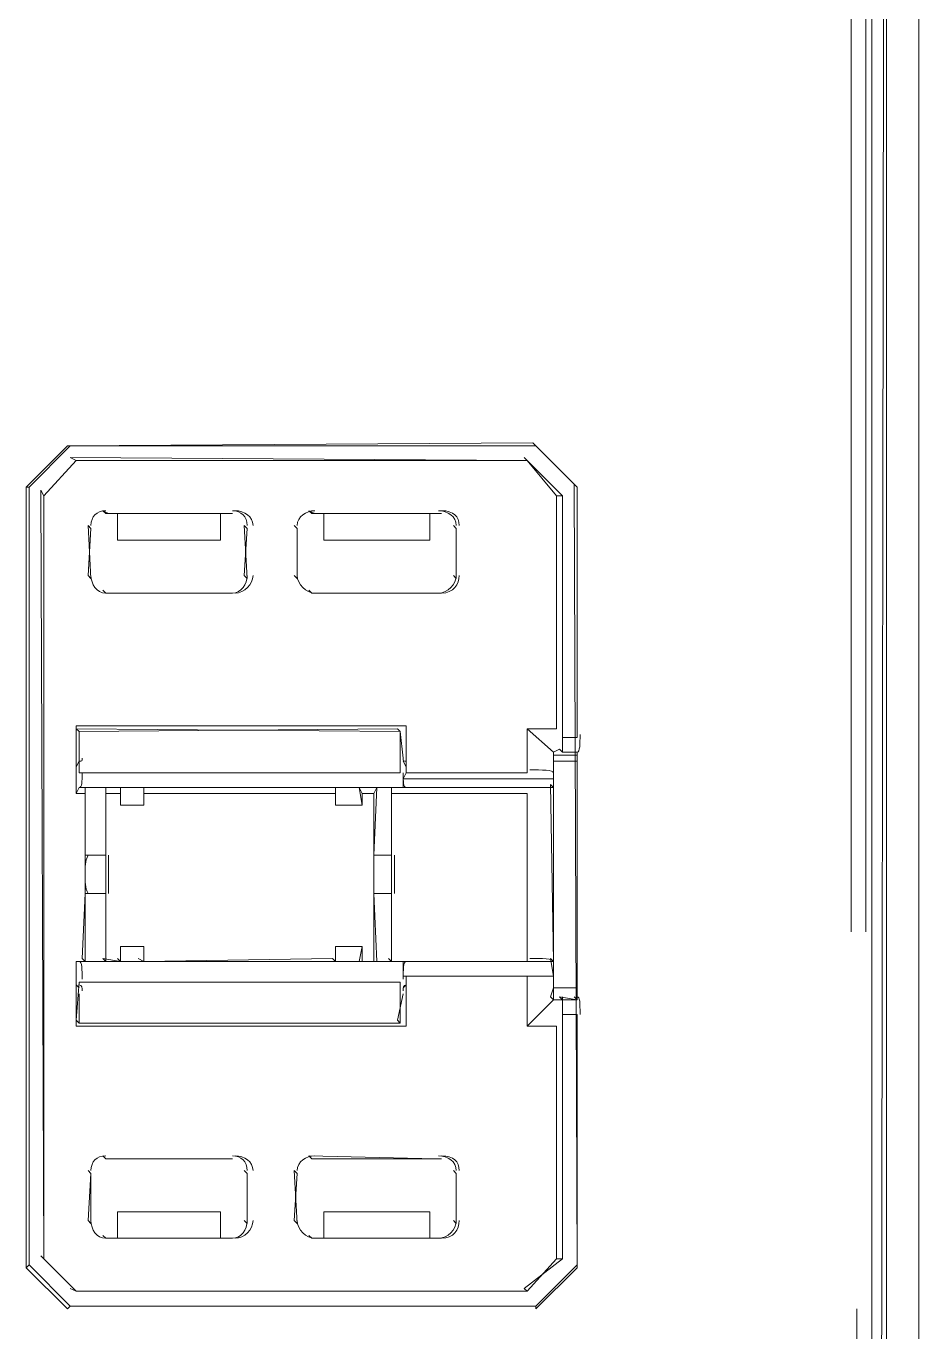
# Model space of a CAD drawing. Header units: metres. Extents: x 2999 to 3164, y 1641 to 1678.
# Drawn here: x 3008.773 to 3009.243, y 1655.73 to 1656.417 of the extents above; entities that cross this region are included whole.
import ezdxf

# ---------------------------------------------------------------- set-up
doc = ezdxf.new("R2010")
doc.units = ezdxf.units.M

msp = doc.modelspace()

# ---------------------------------------------------------------- linework, layer by layer
at = {"color": 7, "linetype": 'Continuous', "lineweight": 20, "true_color": 0x000007}
for points in [[(3009.21826, 1657.52946), (3009.21516, 1657.53256), (3009.21826, 1657.66603), (3009.21516, 1657.66293), (3009.21516, 1655.94026)], [(3009.2074, 1655.94026), (3009.2074, 1657.66293), (3009.2074, 1657.66293)], [(3009.2431, 1657.65206), (3009.2431, 1655.22637), (3009.2431, 1655.22637)], [(3009.2431, 1657.6443), (3009.2431, 1655.22482), (3009.2431, 1655.22482)], [(3009.22602, 1655.28845), (3009.22602, 1657.53567), (3009.21826, 1657.52946), (3009.21826, 1655.29)], [(3009.22602, 1655.28845), (3009.22292, 1655.29155), (3009.22602, 1657.53567), (3009.22292, 1657.53877)], [(3009.2105, 1655.31173), (3009.2105, 1655.74162), (3009.2105, 1655.74162)]]:
    msp.add_lwpolyline(points, dxfattribs=at)
at = {"color": 7, "linetype": 'Continuous', "lineweight": 13, "true_color": 0x000007}
for points in [[(3008.77441, 1656.17461), (3008.77286, 1656.17461), (3008.79458, 1656.19634), (3008.79613, 1656.19634)], [(3009.04134, 1656.19634), (3009.06307, 1656.17461)], [(3008.78217, 1656.16995), (3008.79924, 1656.18858)], [(3008.79924, 1656.18858), (3008.79613, 1656.19013), (3009.03669, 1656.18858)], [(3008.78217, 1655.768), (3008.78217, 1656.16995), (3008.78062, 1656.17306)], [(3008.88149, 1656.16064), (3008.81476, 1656.16064), (3008.81321, 1656.16219), (3008.81631, 1656.16064), (3008.82097, 1656.16064), (3008.87528, 1656.16064), (3008.87839, 1656.16064), (3008.87994, 1656.16064)], [(3008.99168, 1656.16064), (3008.92339, 1656.16064), (3008.92184, 1656.16219), (3008.92495, 1656.16064), (3008.9296, 1656.16064), (3008.98547, 1656.16064), (3008.98702, 1656.16064), (3008.98858, 1656.16064)], [(3008.807, 1656.1265), (3008.80545, 1656.12805), (3008.807, 1656.15288), (3008.80545, 1656.15443)], [(3008.88925, 1656.1265), (3008.8877, 1656.12805), (3008.88925, 1656.15288), (3008.8877, 1656.15443)], [(3008.81476, 1656.11874), (3008.88149, 1656.11874), (3008.87994, 1656.11874)], [(3008.80079, 1656.0458), (3008.79924, 1656.04735), (3008.96995, 1656.0458), (3008.96995, 1656.02407), (3008.80079, 1656.02407)], [(3008.94978, 1656.007), (3008.94823, 1656.01631), (3008.94978, 1656.01321)], [(3008.96995, 1655.89215), (3008.80079, 1655.89215)], [(3008.99168, 1655.82076), (3008.92339, 1655.82076), (3008.92184, 1655.82232), (3008.98858, 1655.82076)], [(3008.807, 1655.78662), (3008.80545, 1655.78817), (3008.807, 1655.81301)], [(3008.91563, 1655.78662), (3008.91408, 1655.78817), (3008.91563, 1655.81301), (3008.91408, 1655.81456)], [(3008.99944, 1655.81301), (3008.99944, 1655.78662)], [(3008.79924, 1655.75093), (3009.03669, 1655.75093)]]:
    msp.add_lwpolyline(points, close=True, dxfattribs=at)
for points in [[(3008.79613, 1656.19634), (3009.04134, 1656.19634), (3009.03979, 1656.19789), (3008.79458, 1656.19634)], [(3009.05221, 1656.16995), (3009.03669, 1656.18858), (3009.03513, 1656.19013), (3009.05531, 1656.16995)], [(3008.77286, 1656.17461), (3008.77286, 1655.76334), (3008.77441, 1655.76489), (3008.77441, 1656.17461)], [(3009.06307, 1656.04269), (3009.06307, 1656.17461), (3009.06152, 1656.17616), (3009.06307, 1655.76334), (3009.06307, 1655.76489), (3009.06307, 1655.89681)], [(3009.05221, 1656.04735), (3009.05221, 1656.16995), (3009.05531, 1656.16995), (3009.05531, 1656.04269)], [(3008.87528, 1656.16064), (3008.87528, 1656.14667), (3008.82097, 1656.14667), (3008.82097, 1656.16064)], [(3008.98547, 1656.16064), (3008.98547, 1656.14667), (3008.9296, 1656.14667), (3008.9296, 1656.16064)], [(3008.91563, 1656.1265), (3008.91563, 1656.15288), (3008.91408, 1656.15443)], [(3008.91563, 1656.15288), (3008.91563, 1656.1265), (3008.91563, 1656.1265)], [(3008.99944, 1656.15288), (3008.99789, 1656.15443), (3008.99789, 1656.15443)], [(3008.99944, 1656.15288), (3008.99944, 1656.1265), (3008.99789, 1656.12805)], [(3008.99944, 1656.1265), (3008.99944, 1656.15288), (3008.99944, 1656.15288)], [(3008.91563, 1656.1265), (3008.91408, 1656.12805), (3008.91408, 1656.12805)], [(3008.81476, 1656.11874), (3008.81321, 1656.12029), (3008.81321, 1656.12029)], [(3008.92339, 1656.11874), (3008.92184, 1656.12029), (3008.92184, 1656.12029)], [(3008.92339, 1656.11874), (3008.99168, 1656.11874), (3008.99168, 1656.11874)], [(3008.99168, 1656.11874), (3008.98858, 1656.11874), (3008.92339, 1656.11874)], [(3008.79924, 1656.02717), (3008.79924, 1656.0489), (3008.97306, 1656.0489)], [(3008.96995, 1656.0458), (3008.9684, 1656.04735), (3008.80079, 1656.0458)], [(3008.80079, 1656.0458), (3008.80079, 1656.03183), (3008.80079, 1656.03183)], [(3008.9715, 1656.03183), (3008.96995, 1656.0458), (3008.96995, 1656.0458)], [(3008.97306, 1656.0489), (3008.97306, 1656.02717), (3008.97306, 1656.02717)], [(3009.03669, 1656.02407), (3009.03669, 1656.04735), (3009.05065, 1656.03493)], [(3009.03669, 1656.04735), (3009.05221, 1656.04735), (3009.05221, 1656.04735)], [(3009.05531, 1656.04269), (3009.06307, 1656.04269), (3009.06307, 1656.04269)], [(3009.06307, 1656.03493), (3009.05531, 1656.03493), (3009.05376, 1656.03649), (3009.05065, 1656.03493)], [(3008.80079, 1656.03028), (3008.79924, 1656.02717), (3008.79924, 1656.01321), (3008.80079, 1656.01631)], [(3008.9715, 1656.03028), (3008.97306, 1656.02717), (3008.97306, 1656.02407), (3008.9715, 1656.02097)], [(3009.05065, 1656.03338), (3009.06307, 1656.03338), (3009.06307, 1656.03028), (3009.05065, 1656.03028), (3009.05065, 1656.03338), (3009.05065, 1656.03493), (3009.05065, 1656.02407), (3009.05065, 1656.02097), (3009.05065, 1656.01631), (3009.0491, 1656.01786), (3009.05065, 1655.92475), (3009.0491, 1655.9263), (3009.05065, 1655.91699), (3009.05065, 1655.90457), (3009.0491, 1655.90612), (3009.05065, 1655.91078), (3009.05065, 1656.03028)], [(3009.05065, 1655.91078), (3009.06307, 1655.91078), (3009.06307, 1656.03028)], [(3009.06307, 1656.03493), (3009.06307, 1656.03338), (3009.06307, 1656.03338)], [(3009.03669, 1656.02407), (3008.97306, 1656.02407), (3008.97306, 1656.02407)], [(3008.80389, 1656.01631), (3008.80389, 1656.01321), (3008.79924, 1656.01321)], [(3008.80079, 1656.01631), (3008.80389, 1656.01631), (3008.81476, 1656.01631), (3008.82252, 1656.01631), (3008.83493, 1656.01631), (3008.93581, 1656.01631), (3008.94823, 1656.01631), (3008.95754, 1656.01631), (3008.9653, 1656.01631), (3008.9715, 1656.01631)], [(3008.80389, 1656.01631), (3008.80389, 1655.98062), (3008.80389, 1655.98062)], [(3008.81476, 1656.01631), (3008.81476, 1655.98062), (3008.80389, 1655.98062)], [(3008.82252, 1656.01631), (3008.82252, 1656.01321), (3008.81476, 1656.01321), (3008.81476, 1656.01631)], [(3008.82252, 1656.01631), (3008.82252, 1656.007), (3008.83493, 1656.007), (3008.83493, 1656.01631)], [(3008.83493, 1656.01631), (3008.83493, 1656.01321), (3008.93581, 1656.01321), (3008.93581, 1656.01631)], [(3008.93581, 1656.01631), (3008.93581, 1656.007), (3008.94978, 1656.007)], [(3008.95754, 1656.01631), (3008.95599, 1656.01321), (3008.94978, 1656.01321)], [(3008.95754, 1656.01631), (3008.95599, 1655.98062), (3008.9653, 1655.98062), (3008.9653, 1656.01631)], [(3009.03669, 1656.01321), (3008.9653, 1656.01321), (3008.9653, 1656.01631)], [(3008.9715, 1656.02097), (3008.9715, 1656.01631), (3008.9715, 1656.01631)], [(3008.9715, 1656.02097), (3009.05065, 1656.02097), (3009.05065, 1656.02097)], [(3008.9715, 1656.01631), (3009.05065, 1656.01631), (3009.05065, 1656.01631)], [(3008.80389, 1656.01321), (3008.80389, 1655.92475), (3008.80234, 1655.9263), (3008.80389, 1655.96044)], [(3008.81476, 1655.92475), (3008.81476, 1656.01321), (3008.81476, 1656.01321)], [(3008.82252, 1656.007), (3008.82252, 1656.01321), (3008.82252, 1656.01321)], [(3008.83493, 1656.01321), (3008.83493, 1656.007), (3008.83493, 1656.007)], [(3008.93581, 1656.007), (3008.93581, 1656.01321), (3008.93581, 1656.01321)], [(3008.95599, 1655.92475), (3008.95599, 1656.01321), (3008.95599, 1656.01321)], [(3008.9653, 1656.01321), (3008.9653, 1655.92475), (3008.9653, 1655.92475)], [(3009.03669, 1655.92475), (3009.03669, 1656.01321), (3009.03669, 1656.01321)], [(3008.80389, 1655.96044), (3008.81476, 1655.96044), (3008.81476, 1655.92475)], [(3008.9653, 1655.92475), (3008.9653, 1655.96044), (3008.95599, 1655.96044), (3008.95754, 1655.92475)], [(3008.82252, 1655.92475), (3008.82252, 1655.93251), (3008.83493, 1655.93251), (3008.83493, 1655.92475)], [(3008.82252, 1655.92475), (3008.82252, 1655.93251), (3008.82252, 1655.93251)], [(3008.93581, 1655.93251), (3008.93581, 1655.92475), (3008.93426, 1655.9263), (3008.83493, 1655.92475)], [(3008.83493, 1655.93251), (3008.83493, 1655.92475), (3008.83493, 1655.92475)], [(3008.93581, 1655.92475), (3008.93581, 1655.93251), (3008.94978, 1655.93251), (3008.94823, 1655.92475)], [(3008.94978, 1655.93251), (3008.94978, 1655.92475), (3008.94978, 1655.92475)], [(3008.81476, 1655.92475), (3008.81321, 1655.9263), (3008.82252, 1655.92475), (3008.82097, 1655.9263)], [(3008.83493, 1655.92475), (3008.83183, 1655.9263), (3008.83183, 1655.9263)], [(3009.03669, 1655.92475), (3008.9653, 1655.92475), (3008.96375, 1655.9263)], [(3008.79924, 1655.91233), (3008.79924, 1655.92475), (3008.80079, 1655.92475)], [(3008.79924, 1655.92475), (3008.80389, 1655.92475), (3008.80389, 1655.92475)], [(3008.83493, 1655.92475), (3008.82252, 1655.92475), (3008.81476, 1655.92475), (3008.80389, 1655.92475), (3008.80079, 1655.92475)], [(3008.83493, 1655.92475), (3008.93581, 1655.92475), (3008.94823, 1655.92475), (3008.95754, 1655.92475), (3008.9653, 1655.92475), (3008.9715, 1655.92475)], [(3008.94823, 1655.92475), (3008.94978, 1655.92475), (3008.95599, 1655.92475), (3008.95754, 1655.92475)], [(3008.9715, 1655.92475), (3008.9715, 1655.91699), (3008.9715, 1655.91699)], [(3008.9715, 1655.92475), (3009.05065, 1655.92475), (3009.05065, 1655.92475)], [(3008.80079, 1655.90767), (3008.80079, 1655.89215), (3008.79924, 1655.89371), (3008.80079, 1655.91388)], [(3008.79924, 1655.91233), (3008.80079, 1655.91078), (3008.80079, 1655.91078)], [(3008.97306, 1655.8906), (3008.79924, 1655.8906), (3008.79924, 1655.91233)], [(3008.80079, 1655.91388), (3008.96995, 1655.91388), (3008.96995, 1655.91388)], [(3008.96995, 1655.91388), (3008.96995, 1655.89215), (3008.9684, 1655.89371), (3008.9715, 1655.90767)], [(3008.9715, 1655.91078), (3008.97306, 1655.91233), (3008.97306, 1655.91699)], [(3008.9715, 1655.91699), (3009.05065, 1655.91699), (3009.05065, 1655.91699)], [(3008.97306, 1655.91233), (3008.97306, 1655.8906), (3008.97306, 1655.8906)], [(3009.03669, 1655.8906), (3009.03669, 1655.91699), (3009.03669, 1655.91699)], [(3009.05221, 1655.8906), (3009.03669, 1655.8906), (3009.05065, 1655.90457)], [(3009.06307, 1655.91078), (3009.06307, 1655.90457), (3009.05065, 1655.90457)], [(3009.05065, 1655.90457), (3009.05531, 1655.90457), (3009.05376, 1655.90612), (3009.06307, 1655.90457)], [(3009.06307, 1655.90457), (3009.06152, 1655.90612), (3009.06152, 1655.90612)], [(3009.05531, 1655.89681), (3009.05531, 1655.768), (3009.05221, 1655.768), (3009.05221, 1655.8906)], [(3009.06307, 1655.89681), (3009.05531, 1655.89681), (3009.05531, 1655.89681)], [(3008.81476, 1655.82076), (3008.81321, 1655.82232), (3008.81321, 1655.82232)], [(3008.88149, 1655.82076), (3008.81476, 1655.82076), (3008.81476, 1655.82076)], [(3008.81476, 1655.82076), (3008.87994, 1655.82076), (3008.88149, 1655.82076)], [(3008.807, 1655.81301), (3008.80545, 1655.81456), (3008.80545, 1655.81456)], [(3008.88925, 1655.81301), (3008.8877, 1655.81456), (3008.8877, 1655.81456)], [(3008.88925, 1655.78662), (3008.88925, 1655.81301), (3008.88925, 1655.81301)], [(3008.88925, 1655.81301), (3008.88925, 1655.78662), (3008.88925, 1655.78662)], [(3008.99944, 1655.81301), (3008.99789, 1655.81456), (3008.99789, 1655.81456)], [(3008.82097, 1655.77886), (3008.82097, 1655.79283), (3008.87528, 1655.79283), (3008.87528, 1655.77886)], [(3008.88925, 1655.78662), (3008.8877, 1655.78817), (3008.8877, 1655.78817)], [(3008.9296, 1655.77886), (3008.9296, 1655.79283), (3008.98547, 1655.79283), (3008.98547, 1655.77886)], [(3008.99944, 1655.78662), (3008.99789, 1655.78817), (3008.99789, 1655.78817)], [(3008.88149, 1655.77886), (3008.87994, 1655.77886), (3008.87839, 1655.77886), (3008.87528, 1655.77886), (3008.82097, 1655.77886), (3008.81631, 1655.77886), (3008.81476, 1655.77886), (3008.81321, 1655.78041)], [(3008.81476, 1655.77886), (3008.88149, 1655.77886), (3008.88149, 1655.77886)], [(3008.92339, 1655.77886), (3008.92184, 1655.78041), (3008.92184, 1655.78041)], [(3008.92339, 1655.77886), (3008.99168, 1655.77886), (3008.99168, 1655.77886)], [(3008.98858, 1655.77886), (3008.98702, 1655.77886), (3008.98547, 1655.77886), (3008.9296, 1655.77886), (3008.92495, 1655.77886), (3008.92339, 1655.77886)], [(3008.99168, 1655.77886), (3008.98858, 1655.77886), (3008.98858, 1655.77886)], [(3008.79924, 1655.75093), (3008.78217, 1655.768), (3008.78062, 1655.76955), (3008.79924, 1655.75093), (3008.79613, 1655.75248)], [(3009.05221, 1655.768), (3009.03669, 1655.75093), (3009.03513, 1655.75248), (3009.05531, 1655.768)], [(3008.79458, 1655.74162), (3008.77286, 1655.76334), (3008.77286, 1655.76334)], [(3008.77441, 1655.76489), (3008.79613, 1655.74317), (3008.79613, 1655.74317)], [(3009.06307, 1655.76334), (3009.04134, 1655.74162), (3009.04134, 1655.74317), (3008.79613, 1655.74317), (3008.79458, 1655.74162)], [(3009.04134, 1655.74317), (3009.06307, 1655.76489), (3009.06307, 1655.76489)]]:
    msp.add_lwpolyline(points, dxfattribs=at)
for points in [[(3008.81476, 1656.16219), (3008.8101, 1656.16219), (3008.807, 1656.15909), (3008.807, 1656.15443)], [(3008.81476, 1656.16219), (3008.8101, 1656.16219), (3008.807, 1656.15909), (3008.807, 1656.15443)], [(3008.88925, 1656.15443), (3008.88925, 1656.15909), (3008.88615, 1656.16219), (3008.88149, 1656.16219)], [(3008.89236, 1656.15443), (3008.89236, 1656.15909), (3008.8877, 1656.16219), (3008.88304, 1656.16219)], [(3008.92495, 1656.16219), (3008.92029, 1656.16219), (3008.91563, 1656.15909), (3008.91563, 1656.15443)], [(3008.92495, 1656.16219), (3008.92029, 1656.16219), (3008.91563, 1656.15909), (3008.91563, 1656.15443)], [(3008.99944, 1656.15443), (3008.99944, 1656.15909), (3008.99478, 1656.16219), (3008.99013, 1656.16219)], [(3009.00099, 1656.15443), (3009.00099, 1656.15909), (3008.99789, 1656.16219), (3008.99168, 1656.16219)], [(3008.807, 1656.12805), (3008.807, 1656.12339), (3008.8101, 1656.11874), (3008.81476, 1656.11874)], [(3008.807, 1656.12805), (3008.807, 1656.12339), (3008.8101, 1656.11874), (3008.81476, 1656.11874)], [(3008.88149, 1656.11874), (3008.88615, 1656.11874), (3008.88925, 1656.12339), (3008.88925, 1656.12805)], [(3008.88304, 1656.11874), (3008.8877, 1656.11874), (3008.89236, 1656.12339), (3008.89236, 1656.12805)], [(3008.91563, 1656.12805), (3008.91563, 1656.12339), (3008.92029, 1656.11874), (3008.92495, 1656.11874)], [(3008.91563, 1656.12805), (3008.91563, 1656.12339), (3008.92029, 1656.11874), (3008.92495, 1656.11874)], [(3008.99013, 1656.11874), (3008.99478, 1656.11874), (3008.99944, 1656.12339), (3008.99944, 1656.12805)], [(3008.99168, 1656.11874), (3008.99789, 1656.11874), (3009.00099, 1656.12339), (3009.00099, 1656.12805)], [(3009.05531, 1656.0489), (3009.05531, 1656.04114), (3009.05531, 1656.03493), (3009.05531, 1656.03493)], [(3009.05531, 1656.04425), (3009.05531, 1656.03959), (3009.05531, 1656.03493), (3009.05531, 1656.03493)], [(3009.06307, 1656.03493), (3009.06462, 1656.03493), (3009.06462, 1656.03959), (3009.06462, 1656.04425)], [(3008.80079, 1656.03028), (3008.80234, 1656.03028), (3008.80234, 1656.03028), (3008.80234, 1656.03183)], [(3008.9715, 1656.03183), (3008.9715, 1656.03028), (3008.9715, 1656.03028), (3008.97306, 1656.03028)], [(3008.80079, 1656.01631), (3008.80234, 1656.01631), (3008.80234, 1656.01941), (3008.80234, 1656.02407)], [(3008.9715, 1656.02407), (3008.9715, 1656.01941), (3008.9715, 1656.01631), (3008.97306, 1656.01631)], [(3009.05065, 1656.02407), (3009.05065, 1656.02562), (3009.04445, 1656.02562), (3009.03824, 1656.02562)], [(3009.03824, 1656.01631), (3009.04445, 1656.01631), (3009.05065, 1656.01631), (3009.05065, 1656.01631)], [(3009.05065, 1655.92475), (3009.05065, 1655.9263), (3009.04445, 1655.9263), (3009.03824, 1655.9263)], [(3008.80234, 1655.91543), (3008.80234, 1655.92009), (3008.80234, 1655.92475), (3008.80079, 1655.92475)], [(3008.97306, 1655.92475), (3008.9715, 1655.92475), (3008.9715, 1655.92009), (3008.9715, 1655.91543)], [(3008.80234, 1655.90923), (3008.80234, 1655.91078), (3008.80234, 1655.91233), (3008.80079, 1655.91233)], [(3008.97306, 1655.91233), (3008.9715, 1655.91233), (3008.9715, 1655.91078), (3008.9715, 1655.90923)], [(3009.05531, 1655.90612), (3009.05531, 1655.90612), (3009.05531, 1655.90302), (3009.05531, 1655.89681)], [(3009.05531, 1655.90457), (3009.05531, 1655.90457), (3009.05531, 1655.89836), (3009.05531, 1655.89215)], [(3009.06462, 1655.89681), (3009.06462, 1655.90302), (3009.06462, 1655.90612), (3009.06307, 1655.90612)], [(3008.81476, 1655.82232), (3008.8101, 1655.82232), (3008.807, 1655.81921), (3008.807, 1655.81456)], [(3008.81476, 1655.82232), (3008.8101, 1655.82232), (3008.807, 1655.81921), (3008.807, 1655.81456)], [(3008.88925, 1655.81456), (3008.88925, 1655.81921), (3008.88615, 1655.82232), (3008.88149, 1655.82232)], [(3008.89236, 1655.81456), (3008.89236, 1655.81921), (3008.8877, 1655.82232), (3008.88304, 1655.82232)], [(3008.92495, 1655.82232), (3008.92029, 1655.82232), (3008.91563, 1655.81921), (3008.91563, 1655.81456)], [(3008.92495, 1655.82232), (3008.92029, 1655.82232), (3008.91563, 1655.81921), (3008.91563, 1655.81456)], [(3008.99944, 1655.81456), (3008.99944, 1655.81921), (3008.99478, 1655.82232), (3008.99013, 1655.82232)], [(3009.00099, 1655.81456), (3009.00099, 1655.81921), (3008.99789, 1655.82232), (3008.99168, 1655.82232)], [(3008.807, 1655.78817), (3008.807, 1655.78352), (3008.8101, 1655.77886), (3008.81476, 1655.77886)], [(3008.807, 1655.78817), (3008.807, 1655.78352), (3008.8101, 1655.77886), (3008.81476, 1655.77886)], [(3008.88149, 1655.77886), (3008.88615, 1655.77886), (3008.88925, 1655.78352), (3008.88925, 1655.78817)], [(3008.88304, 1655.77886), (3008.8877, 1655.77886), (3008.89236, 1655.78352), (3008.89236, 1655.78817)], [(3008.91563, 1655.78817), (3008.91563, 1655.78352), (3008.92029, 1655.77886), (3008.92495, 1655.77886)], [(3008.91563, 1655.78817), (3008.91563, 1655.78352), (3008.92029, 1655.77886), (3008.92495, 1655.77886)], [(3008.99013, 1655.77886), (3008.99478, 1655.77886), (3008.99944, 1655.78352), (3008.99944, 1655.78817)], [(3008.99168, 1655.77886), (3008.99789, 1655.77886), (3009.00099, 1655.78352), (3009.00099, 1655.78817)]]:
    msp.add_open_spline(points, degree=3, dxfattribs=at)
for points in [[(3008.80545, 1655.98062), (3008.80389, 1655.97751), (3008.80389, 1655.97441), (3008.80389, 1655.9713), (3008.80389, 1655.9713), (3008.80389, 1655.96665), (3008.80389, 1655.96354), (3008.80545, 1655.96044)], [(3008.81631, 1655.96044), (3008.81631, 1655.96354), (3008.81631, 1655.96665), (3008.81631, 1655.9713), (3008.81631, 1655.9713), (3008.81631, 1655.97441), (3008.81631, 1655.97751), (3008.81631, 1655.98062)], [(3008.95599, 1655.98062), (3008.95599, 1655.97751), (3008.95599, 1655.97441), (3008.95599, 1655.9713), (3008.95599, 1655.9713), (3008.95599, 1655.96665), (3008.95599, 1655.96354), (3008.95599, 1655.96044)], [(3008.96685, 1655.96044), (3008.96685, 1655.96354), (3008.96685, 1655.96665), (3008.96685, 1655.9713), (3008.96685, 1655.9713), (3008.96685, 1655.97441), (3008.96685, 1655.97751), (3008.96685, 1655.98062)]]:
    msp.add_open_spline(points, degree=3, knots=[0, 0, 0, 0, 0.125, 0.125, 0.125, 0.125001, 1, 1, 1, 1], dxfattribs=at)

doc.saveas('drawing.dxf')
